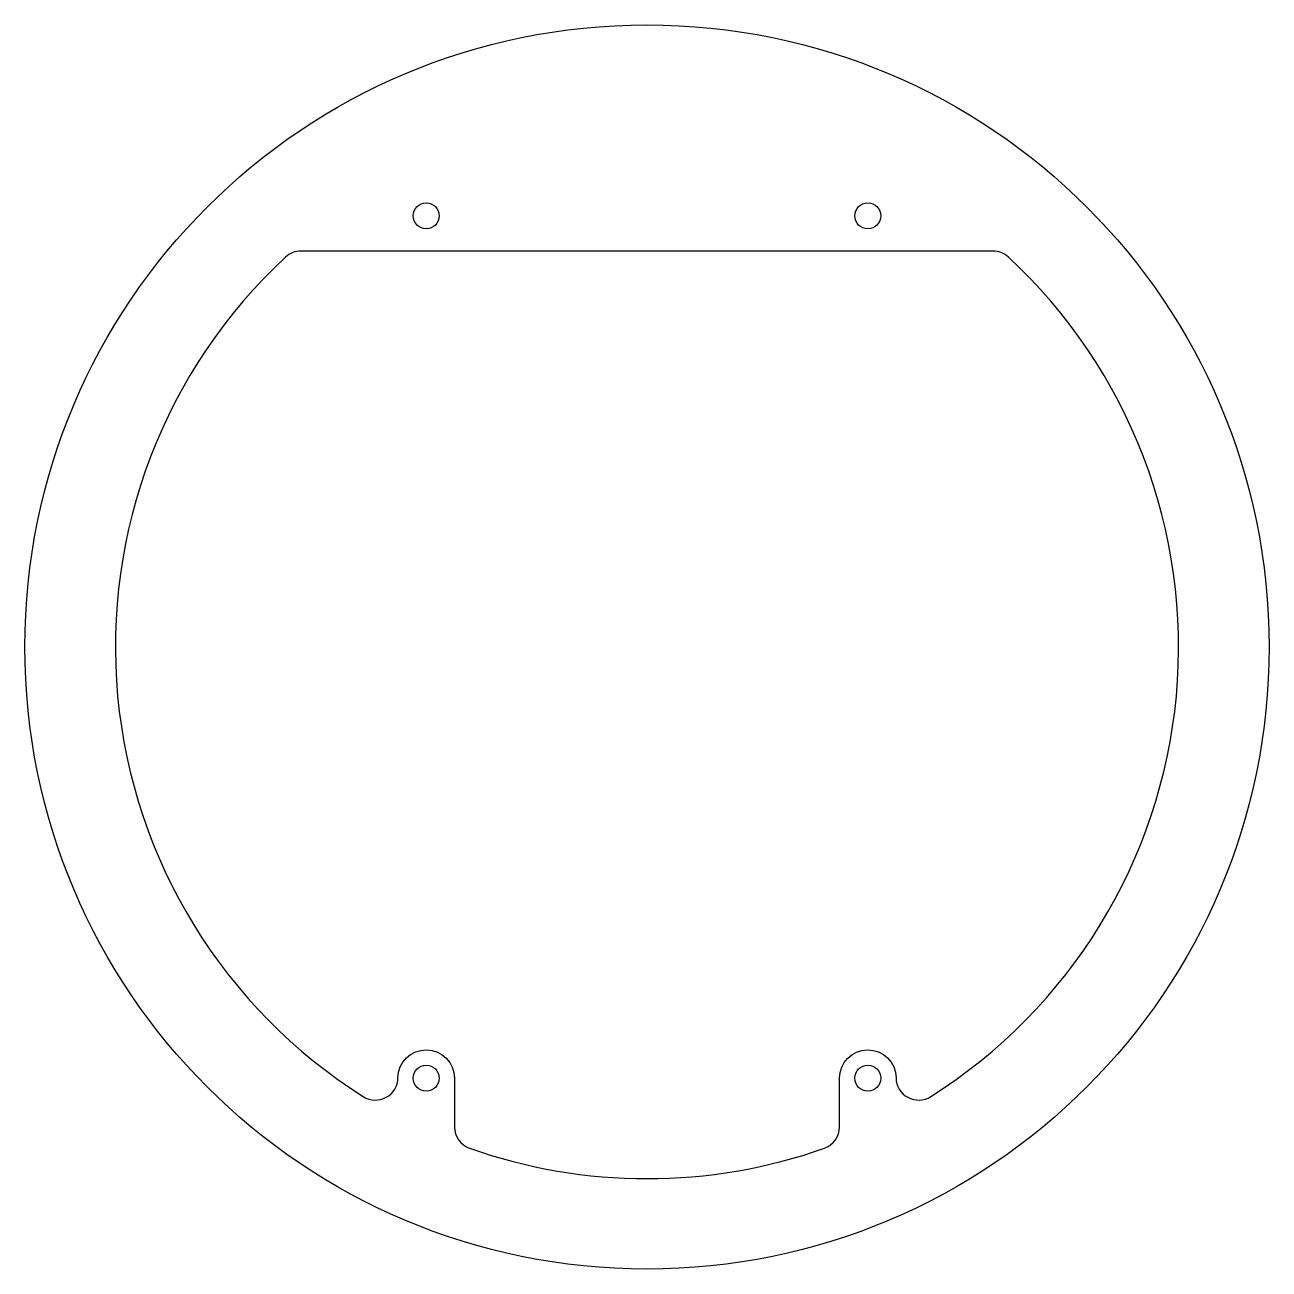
# Model space of a CAD drawing. Header units: millimetres. Extents: x -55 to 55, y -55 to 55.
import ezdxf

# ---------------------------------------------------------------- set-up
doc = ezdxf.new("R2010")
doc.units = ezdxf.units.MM
doc.layers.get('0').update_dxf_attribs({"linetype": 'CONTINUOUS'})

msp = doc.modelspace()

# ---------------------------------------------------------------- linework, layer by layer
msp.add_lwpolyline([(25.08, -39.75, 0.492662), (31.95, 34.47, 0.189103), (30.59, 35), (-30.59, 35, 0.189103), (-31.95, 34.47, 0.492662), (-25.08, -39.75, 0.585876), (-22.02, -38.08, -0.993081), (-17.02, -38.12), (-17.02, -42.42, 0.317728), (-15.68, -44.31, 0.171777), (15.68, -44.31, 0.317728), (17.02, -42.42), (17.02, -38.12, -0.993081), (22.02, -38.08, 0.585876)], format="xyb", close=True)
for centre, radius in [((0, 0), 55), ((-19.52, 38.12), 1.15), ((19.52, 38.12), 1.15), ((-19.52, -38.12), 1.15), ((19.52, -38.12), 1.15)]:
    msp.add_circle(centre, radius)

doc.saveas('drawing.dxf')
